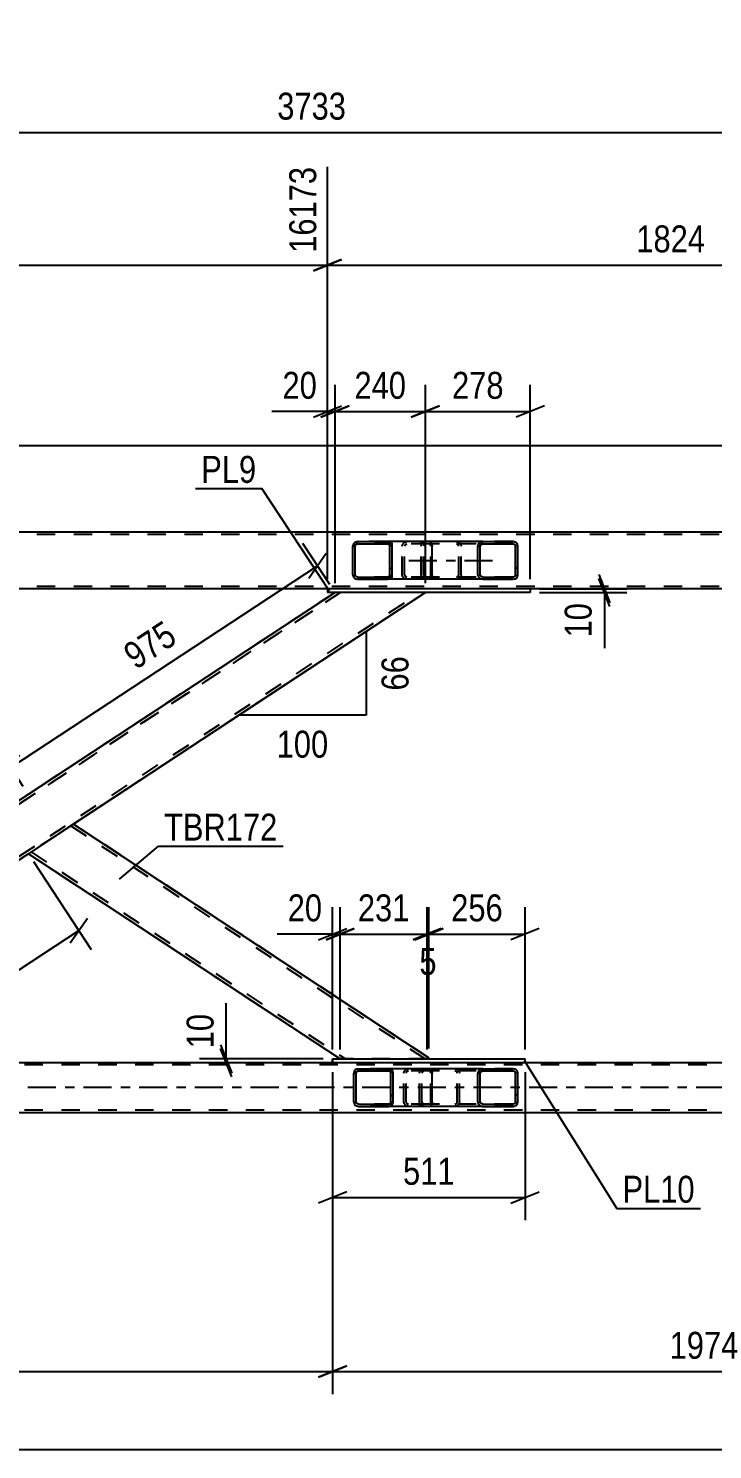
# Model space of a CAD drawing. Header units: millimetres. Extents: x -851 to 338, y -786 to 55.
# Drawn here: x -219.7 to -146.9, y -518.9 to -367.9 of the extents above; entities that cross this region are included whole.
import ezdxf

# ---------------------------------------------------------------- set-up
doc = ezdxf.new("R2010")
doc.units = ezdxf.units.MM
doc.linetypes.add('DXK_LINE_DOT2', pattern=[3.9198, 1.9599, -1.9599])
doc.linetypes.add('DXK_LINE_DOT3', pattern=[5.9187, 2.979, -0.9799, 0.9799, -0.9799])
doc.styles.add('Arial Narrow', font='ARIALN.TTF', dxfattribs={"height": 0.2})

# ---------------------------------------------------------------- blocks, each defined once
blk = doc.blocks.new('Part-232933133-2602 - 2503')
at = {"color": 7, "linetype": 'DXK_LINE_DOT2'}
for p, q in [((-114.88, -421.7), (-791.8, -421.7)), ((-114.88, -427.22), (-791.8, -427.22)), ((-166.31, -427.46), (-187.86, -427.46))]:
    blk.add_line(p, q, dxfattribs=at)
at = {"color": 2, "linetype": 'Continuous'}
for p, q in [((-118.88, -421.46), (-259, -421.46)), ((-187.86, -427.46), (-251.45, -427.46)), ((-118.88, -427.46), (-166.31, -427.46))]:
    blk.add_line(p, q, dxfattribs=at)
blk = doc.blocks.new('Part-232933133-2607 - 2503')
at = {"color": 7, "linetype": 'DXK_LINE_DOT2'}
for p, q in [((-108.35, -478.06), (-791.8, -478.06)), ((-108.35, -477.82), (-698.12, -477.82)), ((-166.86, -477.82), (-187.31, -477.82)), ((-108.35, -482.86), (-791.8, -482.86))]:
    blk.add_line(p, q, dxfattribs=at)
at = {"color": 2, "linetype": 'Continuous'}
for p, q in [((-187.31, -477.82), (-251.99, -477.82)), ((-108.35, -477.82), (-166.86, -477.82)), ((-791.8, -483.1), (-108.35, -483.1))]:
    blk.add_line(p, q, dxfattribs=at)
at = {"color": 7, "linetype": 'DXK_LINE_DOT3'}
blk.add_line((-98.35, -480.46), (-791.8, -480.46), dxfattribs=at)
blk = doc.blocks.new('Part-232933133-2724 - 2503')
at = {"color": 2, "linetype": 'Continuous'}
for p, q in [((-187.31, -477.82), (-187.31, -477.42)), ((-187.31, -477.42), (-187.31, -477.42)), ((-187.31, -477.42), (-187.31, -477.82)), ((-187.31, -477.42), (-187.31, -477.42)), ((-187.31, -477.42), (-166.86, -477.42)), ((-166.86, -477.82), (-187.31, -477.82)), ((-166.86, -477.82), (-166.86, -477.42))]:
    blk.add_line(p, q, dxfattribs=at)
at = {"color": 7, "linetype": 'DXK_LINE_DOT2'}
for p, q in [((-187.31, -477.82), (-187.31, -477.82)), ((-187.31, -477.82), (-187.31, -477.82)), ((-166.86, -477.82), (-166.86, -477.42))]:
    blk.add_line(p, q, dxfattribs=at)
blk = doc.blocks.new('Part-232933133-2789 - 2503')
at = {"color": 2, "linetype": 'Continuous'}
for p, q in [((-166.31, -427.46), (-187.86, -427.46)), ((-187.86, -427.46), (-187.86, -427.86)), ((-166.31, -427.86), (-187.86, -427.86)), ((-166.31, -427.46), (-166.31, -427.86))]:
    blk.add_line(p, q, dxfattribs=at)
blk = doc.blocks.new('Part-232933133-2906 - 2503')
at = {"linetype": 'Continuous'}
h = blk.add_hatch(dxfattribs=at)
h.set_pattern_fill('', scale=0.7, style=0, pattern_type=0)
h.set_pattern_definition([(45, (-185.0246, -482.1628), (-1.57154, 1.57154), [])])
h.paths.add_polyline_path([(-185.06, -481.98), (-185.02, -482.16), (-184.92, -482.32), (-184.75, -482.42), (-184.56, -482.46), (-181.38, -482.46), (-181.18, -482.42), (-181.02, -482.32), (-180.91, -482.16), (-180.87, -481.98), (-180.87, -478.94), (-180.91, -478.76), (-181.02, -478.6), (-181.18, -478.5), (-181.38, -478.46), (-184.56, -478.46), (-184.75, -478.5), (-184.92, -478.6), (-185.02, -478.76), (-185.06, -478.94)])
h.paths.add_polyline_path([(-184.79, -478.85), (-184.74, -478.77), (-184.66, -478.72), (-184.56, -478.7), (-181.38, -478.7), (-181.28, -478.72), (-181.2, -478.77), (-181.14, -478.85), (-181.12, -478.94), (-181.12, -481.98), (-181.14, -482.07), (-181.2, -482.15), (-181.28, -482.2), (-181.38, -482.22), (-184.56, -482.22), (-184.66, -482.2), (-184.74, -482.15), (-184.79, -482.07), (-184.81, -481.98), (-184.81, -478.94)])
at = {"color": 2, "linetype": 'Continuous'}
for p, q in [((-184.56, -478.46), (-184.75, -478.5)), ((-184.56, -478.46), (-181.38, -478.46)), ((-176.99, -478.46), (-181.38, -478.46)), ((-181.18, -478.5), (-181.38, -478.46)), ((-176.99, -478.46), (-176.89, -478.5)), ((-176.89, -478.5), (-176.8, -478.6)), ((-176.8, -478.6), (-176.74, -478.76)), ((-185.02, -478.76), (-185.06, -478.94)), ((-185.06, -481.98), (-185.06, -478.94)), ((-184.81, -478.94), (-184.79, -478.85)), ((-184.81, -481.98), (-184.81, -478.94)), ((-184.79, -478.85), (-184.74, -478.77)), ((-184.74, -478.77), (-184.66, -478.72)), ((-184.66, -478.72), (-184.56, -478.7)), ((-184.56, -478.7), (-181.38, -478.7)), ((-181.38, -478.7), (-181.28, -478.72)), ((-181.28, -478.72), (-181.2, -478.77)), ((-181.2, -478.77), (-181.14, -478.85)), ((-181.14, -478.85), (-181.12, -478.94)), ((-181.12, -481.98), (-181.12, -478.94)), ((-180.87, -478.94), (-180.91, -478.76)), ((-180.87, -481.98), (-180.87, -478.94)), ((-176.74, -478.76), (-176.72, -478.94)), ((-176.72, -481.98), (-176.72, -478.94)), ((-185.06, -481.98), (-185.02, -482.16)), ((-184.79, -482.07), (-184.81, -481.98)), ((-184.74, -482.15), (-184.79, -482.07)), ((-184.75, -482.42), (-184.56, -482.46)), ((-184.66, -482.2), (-184.74, -482.15)), ((-184.56, -482.22), (-184.66, -482.2)), ((-184.56, -482.22), (-181.38, -482.22)), ((-184.56, -482.46), (-181.38, -482.46)), ((-181.28, -482.2), (-181.38, -482.22)), ((-181.38, -482.46), (-181.18, -482.42)), ((-176.99, -482.46), (-181.38, -482.46)), ((-181.2, -482.15), (-181.28, -482.2)), ((-181.14, -482.07), (-181.2, -482.15)), ((-181.12, -481.98), (-181.14, -482.07)), ((-180.91, -482.16), (-180.87, -481.98)), ((-176.89, -482.42), (-176.99, -482.46)), ((-176.8, -482.32), (-176.89, -482.42)), ((-176.74, -482.16), (-176.8, -482.32)), ((-176.72, -481.98), (-176.74, -482.16))]:
    blk.add_line(p, q, dxfattribs=at)
at = {"color": 7, "linetype": 'DXK_LINE_DOT2'}
for p, q in [((-181.38, -478.46), (-184.56, -478.46)), ((-179.44, -478.5), (-179.25, -478.46)), ((-178.07, -478.7), (-178.07, -478.46)), ((-176.99, -478.7), (-184.56, -478.7)), ((-179.75, -478.94), (-179.71, -478.76)), ((-179.75, -481.98), (-179.75, -478.94)), ((-179.48, -478.85), (-179.5, -478.94)), ((-179.5, -481.98), (-179.5, -478.94)), ((-179.43, -478.77), (-179.48, -478.85)), ((-179.35, -478.72), (-179.43, -478.77)), ((-179.25, -478.7), (-179.35, -478.72)), ((-176.94, -478.72), (-176.99, -478.7)), ((-176.9, -478.77), (-176.94, -478.72)), ((-176.87, -478.85), (-176.9, -478.77)), ((-176.86, -478.94), (-176.87, -478.85)), ((-176.86, -481.98), (-176.86, -478.94)), ((-176.99, -482.22), (-184.56, -482.22)), ((-181.38, -482.46), (-184.56, -482.46)), ((-179.71, -482.16), (-179.75, -481.98)), ((-179.5, -481.98), (-179.48, -482.07)), ((-179.48, -482.07), (-179.43, -482.15)), ((-179.25, -482.46), (-179.44, -482.42)), ((-179.43, -482.15), (-179.35, -482.2)), ((-179.35, -482.2), (-179.25, -482.22)), ((-178.07, -482.46), (-178.07, -482.22)), ((-176.99, -482.22), (-176.94, -482.2)), ((-176.94, -482.2), (-176.9, -482.15)), ((-176.9, -482.15), (-176.87, -482.07)), ((-176.87, -482.07), (-176.86, -481.98))]:
    blk.add_line(p, q, dxfattribs=at)
at = {"color": 2, "linetype": 'Continuous'}
for centre, start, end in [((-184.57, -478.95), 111.1941, 156.1506), ((-181.36, -478.95), 23.8494, 68.8059), ((-184.57, -481.96), 203.8494, 248.8059), ((-181.36, -481.96), 291.1941, 336.1506)]:
    blk.add_arc(centre, 0.492, start, end, dxfattribs=at)
at = {"color": 7, "linetype": 'DXK_LINE_DOT2'}
for centre, start, end in [((-179.26, -478.95), 111.1927, 156.1491), ((-179.26, -481.96), 203.8509, 248.8073)]:
    blk.add_arc(centre, 0.492, start, end, dxfattribs=at)
blk = doc.blocks.new('Part-232933133-3037 - 2503')
at = {"color": 2, "linetype": 'Continuous'}
for p, q in [((-215.43, -452.84), (-219.65, -455.62)), ((-214.85, -452.46), (-215.43, -452.84)), ((-214.85, -452.46), (-177.08, -477.3)), ((-219.65, -455.62), (-186.51, -477.42)), ((-177.26, -477.42), (-177.08, -477.3))]:
    blk.add_line(p, q, dxfattribs=at)
at = {"color": 7, "linetype": 'DXK_LINE_DOT2'}
for p, q in [((-215.14, -452.65), (-177.48, -477.42)), ((-215.14, -452.65), (-177.48, -477.42)), ((-214.85, -452.46), (-177.08, -477.3)), ((-219.65, -455.62), (-186.51, -477.42)), ((-219.36, -455.43), (-219.34, -455.41)), ((-219.36, -455.43), (-185.93, -477.42)), ((-219.36, -455.43), (-185.93, -477.42)), ((-219.07, -455.24), (-219.07, -455.24)), ((-219.07, -455.24), (-219.07, -455.24)), ((-177.26, -477.42), (-186.51, -477.42)), ((-177.25, -477.41), (-177.26, -477.42))]:
    blk.add_line(p, q, dxfattribs=at)
blk = doc.blocks.new('Part-232933133-3042 - 2503')
at = {"color": 7, "linetype": 'DXK_LINE_DOT2'}
for p, q in [((-259.82, -476.1), (-186.47, -427.86)), ((-186.47, -427.86), (-259.82, -476.1)), ((-187.06, -427.86), (-259.82, -475.72)), ((-253.37, -477.42), (-178.03, -427.86)), ((-253.37, -477.42), (-178.03, -427.86)), ((-177.45, -427.86), (-252.79, -477.42)), ((-177.45, -427.86), (-187.06, -427.86)), ((-177.45, -427.86), (-177.45, -427.86)), ((-219.67, -449.32), (-224.43, -452.44)), ((-214.85, -452.46), (-219.65, -455.62)), ((-259.82, -475.72), (-259.82, -476.49)), ((-259.82, -475.72), (-259.82, -475.72)), ((-259.82, -476.1), (-259.82, -476.1)), ((-259.82, -476.49), (-259.82, -476.49)), ((-252.79, -477.42), (-259.82, -477.42)), ((-252.79, -477.42), (-252.79, -477.42))]:
    blk.add_line(p, q, dxfattribs=at)
at = {"color": 2, "linetype": 'Continuous'}
for p, q in [((-187.06, -427.86), (-219.67, -449.32)), ((-177.45, -427.86), (-214.85, -452.46)), ((-224.43, -452.44), (-259.82, -475.72)), ((-219.65, -455.62), (-252.79, -477.42)), ((-259.82, -477.42), (-259.82, -476.34))]:
    blk.add_line(p, q, dxfattribs=at)
blk = doc.blocks.new('Part-232933133-3056 - 2503')
at = {"linetype": 'Continuous'}
h = blk.add_hatch(dxfattribs=at)
h.set_pattern_fill('', scale=0.7, style=0, pattern_type=0)
h.set_pattern_definition([(45, (-171.835, -426.1638), (-1.57154, 1.57154), [])])
h.paths.add_polyline_path([(-171.87, -425.98), (-171.83, -426.16), (-171.72, -426.32), (-171.56, -426.42), (-171.36, -426.46), (-168.13, -426.46), (-167.93, -426.42), (-167.77, -426.32), (-167.66, -426.16), (-167.62, -425.98), (-167.62, -422.94), (-167.66, -422.76), (-167.77, -422.6), (-167.93, -422.5), (-168.13, -422.46), (-171.36, -422.46), (-171.56, -422.5), (-171.72, -422.6), (-171.83, -422.76), (-171.87, -422.94)])
h.paths.add_polyline_path([(-171.6, -422.85), (-171.54, -422.77), (-171.46, -422.72), (-171.36, -422.7), (-168.13, -422.7), (-168.03, -422.72), (-167.95, -422.77), (-167.89, -422.85), (-167.87, -422.94), (-167.87, -425.98), (-167.89, -426.07), (-167.95, -426.15), (-168.03, -426.2), (-168.13, -426.22), (-171.36, -426.22), (-171.46, -426.2), (-171.54, -426.15), (-171.6, -426.07), (-171.62, -425.98), (-171.62, -422.94)])
at = {"color": 7, "linetype": 'DXK_LINE_DOT2'}
for p, q in [((-177.91, -422.94), (-177.87, -422.76)), ((-177.58, -422.77), (-177.63, -422.85)), ((-177.59, -422.5), (-177.39, -422.46)), ((-177.49, -422.72), (-177.58, -422.77)), ((-177.39, -422.7), (-177.49, -422.72)), ((-177.01, -422.46), (-177.39, -422.46)), ((-168.13, -422.7), (-177.39, -422.7)), ((-174.16, -422.46), (-173.96, -422.5)), ((-174.06, -422.72), (-174.16, -422.7)), ((-173.98, -422.77), (-174.06, -422.72)), ((-173.92, -422.85), (-173.98, -422.77)), ((-173.69, -422.76), (-173.65, -422.94)), ((-168.13, -422.46), (-171.36, -422.46)), ((-177.91, -425.98), (-177.91, -422.94)), ((-177.63, -422.85), (-177.65, -422.94)), ((-177.65, -425.98), (-177.65, -422.94)), ((-173.9, -422.94), (-173.92, -422.85)), ((-173.9, -425.98), (-173.9, -422.94)), ((-173.65, -425.98), (-173.65, -422.94)), ((-177.87, -426.16), (-177.91, -425.98)), ((-177.65, -425.98), (-177.63, -426.07)), ((-177.63, -426.07), (-177.58, -426.15)), ((-177.39, -426.46), (-177.59, -426.42)), ((-177.58, -426.15), (-177.49, -426.2)), ((-177.49, -426.2), (-177.39, -426.22)), ((-168.13, -426.22), (-177.39, -426.22)), ((-177.01, -426.46), (-177.39, -426.46)), ((-174.16, -426.22), (-174.06, -426.2)), ((-173.96, -426.42), (-174.16, -426.46)), ((-174.06, -426.2), (-173.98, -426.15)), ((-173.98, -426.15), (-173.92, -426.07)), ((-173.92, -426.07), (-173.9, -425.98)), ((-173.65, -425.98), (-173.69, -426.16)), ((-168.13, -426.46), (-171.36, -426.46))]:
    blk.add_line(p, q, dxfattribs=at)
at = {"color": 2, "linetype": 'Continuous'}
for p, q in [((-171.36, -422.46), (-177.01, -422.46)), ((-171.83, -422.76), (-171.87, -422.94)), ((-171.6, -422.85), (-171.54, -422.77)), ((-171.36, -422.46), (-171.56, -422.5)), ((-171.54, -422.77), (-171.46, -422.72)), ((-171.46, -422.72), (-171.36, -422.7)), ((-171.36, -422.46), (-168.13, -422.46)), ((-171.36, -422.7), (-168.13, -422.7)), ((-167.93, -422.5), (-168.13, -422.46)), ((-168.13, -422.7), (-168.03, -422.72)), ((-168.03, -422.72), (-167.95, -422.77)), ((-167.95, -422.77), (-167.89, -422.85)), ((-167.62, -422.94), (-167.66, -422.76)), ((-171.87, -425.98), (-171.87, -422.94)), ((-171.62, -422.94), (-171.6, -422.85)), ((-171.62, -425.98), (-171.62, -422.94)), ((-167.89, -422.85), (-167.87, -422.94)), ((-167.87, -425.98), (-167.87, -422.94)), ((-167.62, -425.98), (-167.62, -422.94)), ((-171.36, -426.46), (-177.01, -426.46)), ((-171.87, -425.98), (-171.83, -426.16)), ((-171.6, -426.07), (-171.62, -425.98)), ((-171.54, -426.15), (-171.6, -426.07)), ((-171.56, -426.42), (-171.36, -426.46)), ((-171.46, -426.2), (-171.54, -426.15)), ((-171.36, -426.22), (-171.46, -426.2)), ((-171.36, -426.22), (-168.13, -426.22)), ((-171.36, -426.46), (-168.13, -426.46)), ((-168.03, -426.2), (-168.13, -426.22)), ((-168.13, -426.46), (-167.93, -426.42)), ((-167.95, -426.15), (-168.03, -426.2)), ((-167.89, -426.07), (-167.95, -426.15)), ((-167.87, -425.98), (-167.89, -426.07)), ((-167.66, -426.16), (-167.62, -425.98))]:
    blk.add_line(p, q, dxfattribs=at)
at = {"color": 7, "linetype": 'DXK_LINE_DOT3'}
blk.add_line((-179.2, -424.46), (-169.75, -424.46), dxfattribs=at)
at = {"color": 7, "linetype": 'DXK_LINE_DOT2'}
for centre, start, end in [((-177.41, -422.96), 110.7583, 155.68), ((-174.14, -422.96), 24.32, 69.2417), ((-177.41, -425.96), 204.32, 249.2417), ((-174.14, -425.96), 290.7583, 335.68)]:
    blk.add_arc(centre, 0.496, start, end, dxfattribs=at)
at = {"color": 2, "linetype": 'Continuous'}
for centre, start, end in [((-171.38, -422.96), 110.7583, 155.68), ((-168.11, -422.96), 24.32, 69.2417), ((-171.38, -425.96), 204.32, 249.2417), ((-168.11, -425.96), 290.7583, 335.68)]:
    blk.add_arc(centre, 0.496, start, end, dxfattribs=at)
blk = doc.blocks.new('Part-232933133-3058 - 2503')
at = {"linetype": 'Continuous'}
h = blk.add_hatch(dxfattribs=at)
h.set_pattern_fill('', scale=0.7, style=0, pattern_type=0)
h.set_pattern_definition([(45, (-185.1346, -426.1638), (-1.57154, 1.57154), [])])
h.paths.add_polyline_path([(-185.17, -425.98), (-185.13, -426.16), (-185.03, -426.32), (-184.86, -426.42), (-184.67, -426.46), (-181.48, -426.46), (-181.29, -426.42), (-181.12, -426.32), (-181.01, -426.16), (-180.98, -425.98), (-180.98, -422.94), (-181.01, -422.76), (-181.12, -422.6), (-181.29, -422.5), (-181.48, -422.46), (-184.67, -422.46), (-184.86, -422.5), (-185.03, -422.6), (-185.13, -422.76), (-185.17, -422.94)])
h.paths.add_polyline_path([(-184.9, -422.85), (-184.85, -422.77), (-184.77, -422.72), (-184.67, -422.7), (-181.48, -422.7), (-181.38, -422.72), (-181.3, -422.77), (-181.25, -422.85), (-181.23, -422.94), (-181.23, -425.98), (-181.25, -426.07), (-181.3, -426.15), (-181.38, -426.2), (-181.48, -426.22), (-184.67, -426.22), (-184.77, -426.2), (-184.85, -426.15), (-184.9, -426.07), (-184.92, -425.98), (-184.92, -422.94)])
at = {"color": 2, "linetype": 'Continuous'}
for p, q in [((-185.13, -422.76), (-185.17, -422.94)), ((-184.9, -422.85), (-184.85, -422.77)), ((-184.67, -422.46), (-184.86, -422.5)), ((-184.85, -422.77), (-184.77, -422.72)), ((-184.77, -422.72), (-184.67, -422.7)), ((-184.67, -422.46), (-181.48, -422.46)), ((-184.67, -422.7), (-181.48, -422.7)), ((-177.01, -422.46), (-181.48, -422.46)), ((-181.29, -422.5), (-181.48, -422.46)), ((-181.48, -422.7), (-181.38, -422.72)), ((-181.38, -422.72), (-181.3, -422.77)), ((-181.3, -422.77), (-181.25, -422.85)), ((-180.98, -422.94), (-181.01, -422.76)), ((-177.01, -422.46), (-176.9, -422.5)), ((-176.9, -422.5), (-176.82, -422.6)), ((-176.82, -422.6), (-176.76, -422.76)), ((-176.76, -422.76), (-176.74, -422.94)), ((-185.17, -425.98), (-185.17, -422.94)), ((-184.92, -422.94), (-184.9, -422.85)), ((-184.92, -425.98), (-184.92, -422.94)), ((-181.25, -422.85), (-181.23, -422.94)), ((-181.23, -425.98), (-181.23, -422.94)), ((-180.98, -425.98), (-180.98, -422.94)), ((-176.74, -425.98), (-176.74, -422.94)), ((-185.17, -425.98), (-185.13, -426.16)), ((-184.9, -426.07), (-184.92, -425.98)), ((-184.85, -426.15), (-184.9, -426.07)), ((-184.86, -426.42), (-184.67, -426.46)), ((-184.77, -426.2), (-184.85, -426.15)), ((-184.67, -426.22), (-184.77, -426.2)), ((-184.67, -426.22), (-181.48, -426.22)), ((-184.67, -426.46), (-181.48, -426.46)), ((-181.38, -426.2), (-181.48, -426.22)), ((-181.48, -426.46), (-181.29, -426.42)), ((-177.01, -426.46), (-181.48, -426.46)), ((-181.3, -426.15), (-181.38, -426.2)), ((-181.25, -426.07), (-181.3, -426.15)), ((-181.23, -425.98), (-181.25, -426.07)), ((-181.01, -426.16), (-180.98, -425.98)), ((-176.9, -426.42), (-177.01, -426.46)), ((-176.82, -426.32), (-176.9, -426.42)), ((-176.76, -426.16), (-176.82, -426.32)), ((-176.74, -425.98), (-176.76, -426.16))]:
    blk.add_line(p, q, dxfattribs=at)
at = {"color": 7, "linetype": 'DXK_LINE_DOT2'}
for p, q in [((-181.48, -422.46), (-184.67, -422.46)), ((-177.01, -422.7), (-184.67, -422.7)), ((-179.92, -422.94), (-179.88, -422.76)), ((-179.59, -422.77), (-179.65, -422.85)), ((-179.61, -422.5), (-179.41, -422.46)), ((-179.59, -422.77), (-179.57, -422.76)), ((-179.57, -422.76), (-179.51, -422.72)), ((-179.51, -422.72), (-179.41, -422.7)), ((-177.91, -422.7), (-177.91, -422.46)), ((-176.96, -422.72), (-177.01, -422.7)), ((-176.91, -422.77), (-176.96, -422.72)), ((-176.88, -422.85), (-176.91, -422.77)), ((-179.92, -425.98), (-179.92, -422.94)), ((-179.65, -422.85), (-179.67, -422.94)), ((-179.67, -425.98), (-179.67, -422.94)), ((-176.87, -422.94), (-176.88, -422.85)), ((-176.87, -425.98), (-176.87, -422.94)), ((-177.01, -426.22), (-184.67, -426.22)), ((-181.48, -426.46), (-184.67, -426.46)), ((-179.88, -426.16), (-179.92, -425.98)), ((-179.67, -425.98), (-179.65, -426.07)), ((-179.65, -426.07), (-179.59, -426.15)), ((-179.41, -426.46), (-179.61, -426.42)), ((-179.59, -426.15), (-179.51, -426.2)), ((-179.51, -426.2), (-179.41, -426.22)), ((-177.91, -426.46), (-177.91, -426.22)), ((-177.01, -426.22), (-176.96, -426.2)), ((-176.96, -426.2), (-176.91, -426.15)), ((-176.91, -426.15), (-176.88, -426.07)), ((-176.88, -426.07), (-176.87, -425.98))]:
    blk.add_line(p, q, dxfattribs=at)
at = {"color": 2, "linetype": 'Continuous'}
for centre, start, end in [((-184.68, -422.96), 111.1513, 156.1049), ((-181.47, -422.96), 23.8951, 68.8487), ((-184.68, -425.96), 203.8951, 248.8487), ((-181.47, -425.96), 291.1513, 336.1049)]:
    blk.add_arc(centre, 0.492, start, end, dxfattribs=at)
at = {"color": 7, "linetype": 'DXK_LINE_DOT2'}
for centre, start, end in [((-179.43, -422.96), 111.1513, 156.1049), ((-179.43, -425.96), 203.8951, 248.8487)]:
    blk.add_arc(centre, 0.492, start, end, dxfattribs=at)
blk = doc.blocks.new('Part-232933133-3060 - 2503')
at = {"linetype": 'Continuous'}
h = blk.add_hatch(dxfattribs=at)
h.set_pattern_fill('', scale=0.7, style=0, pattern_type=0)
h.set_pattern_definition([(45, (-171.835, -482.1628), (-1.57154, 1.57154), [])])
h.paths.add_polyline_path([(-171.87, -481.98), (-171.83, -482.16), (-171.72, -482.32), (-171.56, -482.42), (-171.36, -482.46), (-168.13, -482.46), (-167.93, -482.42), (-167.77, -482.32), (-167.66, -482.16), (-167.62, -481.98), (-167.62, -478.94), (-167.66, -478.76), (-167.77, -478.6), (-167.93, -478.5), (-168.13, -478.46), (-171.36, -478.46), (-171.56, -478.5), (-171.72, -478.6), (-171.83, -478.76), (-171.87, -478.94)])
h.paths.add_polyline_path([(-171.6, -478.85), (-171.54, -478.77), (-171.46, -478.72), (-171.36, -478.7), (-168.13, -478.7), (-168.03, -478.72), (-167.95, -478.77), (-167.89, -478.85), (-167.87, -478.94), (-167.87, -481.98), (-167.89, -482.07), (-167.95, -482.15), (-168.03, -482.2), (-168.13, -482.22), (-171.36, -482.22), (-171.46, -482.2), (-171.54, -482.15), (-171.6, -482.07), (-171.62, -481.98), (-171.62, -478.94)])
at = {"color": 7, "linetype": 'DXK_LINE_DOT2'}
for p, q in [((-177.76, -478.5), (-177.56, -478.46)), ((-176.99, -478.46), (-177.56, -478.46)), ((-174.33, -478.46), (-174.13, -478.5)), ((-168.13, -478.46), (-171.36, -478.46)), ((-178.07, -478.94), (-178.04, -478.76)), ((-178.07, -481.98), (-178.07, -478.94)), ((-177.8, -478.85), (-177.82, -478.94)), ((-177.82, -481.98), (-177.82, -478.94)), ((-177.74, -478.77), (-177.8, -478.85)), ((-177.66, -478.72), (-177.74, -478.77)), ((-177.56, -478.7), (-177.66, -478.72)), ((-168.13, -478.7), (-177.56, -478.7)), ((-174.23, -478.72), (-174.33, -478.7)), ((-174.15, -478.77), (-174.23, -478.72)), ((-174.09, -478.85), (-174.15, -478.77)), ((-174.07, -478.94), (-174.09, -478.85)), ((-174.07, -481.98), (-174.07, -478.94)), ((-173.86, -478.76), (-173.82, -478.94)), ((-173.82, -481.98), (-173.82, -478.94)), ((-178.04, -482.16), (-178.07, -481.98)), ((-177.82, -481.98), (-177.8, -482.07)), ((-177.8, -482.07), (-177.74, -482.15)), ((-177.56, -482.46), (-177.76, -482.42)), ((-177.74, -482.15), (-177.66, -482.2)), ((-177.66, -482.2), (-177.56, -482.22)), ((-168.13, -482.22), (-177.56, -482.22)), ((-176.99, -482.46), (-177.56, -482.46)), ((-174.33, -482.22), (-174.23, -482.2)), ((-174.13, -482.42), (-174.33, -482.46)), ((-174.23, -482.2), (-174.15, -482.15)), ((-174.15, -482.15), (-174.09, -482.07)), ((-174.09, -482.07), (-174.07, -481.98)), ((-173.82, -481.98), (-173.86, -482.16)), ((-168.13, -482.46), (-171.36, -482.46))]:
    blk.add_line(p, q, dxfattribs=at)
at = {"color": 2, "linetype": 'Continuous'}
for p, q in [((-171.36, -478.46), (-176.99, -478.46)), ((-171.36, -478.46), (-171.56, -478.5)), ((-171.36, -478.46), (-168.13, -478.46)), ((-167.93, -478.5), (-168.13, -478.46)), ((-171.83, -478.76), (-171.87, -478.94)), ((-171.87, -481.98), (-171.87, -478.94)), ((-171.62, -478.94), (-171.6, -478.85)), ((-171.62, -481.98), (-171.62, -478.94)), ((-171.6, -478.85), (-171.54, -478.77)), ((-171.54, -478.77), (-171.46, -478.72)), ((-171.46, -478.72), (-171.36, -478.7)), ((-171.36, -478.7), (-168.13, -478.7)), ((-168.13, -478.7), (-168.03, -478.72)), ((-168.03, -478.72), (-167.95, -478.77)), ((-167.95, -478.77), (-167.89, -478.85)), ((-167.89, -478.85), (-167.87, -478.94)), ((-167.87, -481.98), (-167.87, -478.94)), ((-167.62, -478.94), (-167.66, -478.76)), ((-167.62, -481.98), (-167.62, -478.94)), ((-171.36, -482.46), (-176.99, -482.46)), ((-171.87, -481.98), (-171.83, -482.16)), ((-171.6, -482.07), (-171.62, -481.98)), ((-171.54, -482.15), (-171.6, -482.07)), ((-171.56, -482.42), (-171.36, -482.46)), ((-171.46, -482.2), (-171.54, -482.15)), ((-171.36, -482.22), (-171.46, -482.2)), ((-171.36, -482.22), (-168.13, -482.22)), ((-171.36, -482.46), (-168.13, -482.46)), ((-168.03, -482.2), (-168.13, -482.22)), ((-168.13, -482.46), (-167.93, -482.42)), ((-167.95, -482.15), (-168.03, -482.2)), ((-167.89, -482.07), (-167.95, -482.15)), ((-167.87, -481.98), (-167.89, -482.07)), ((-167.66, -482.16), (-167.62, -481.98))]:
    blk.add_line(p, q, dxfattribs=at)
at = {"color": 7, "linetype": 'DXK_LINE_DOT2'}
for centre, start, end in [((-177.58, -478.96), 110.7598, 155.6817), ((-174.31, -478.96), 24.3183, 69.2402), ((-177.58, -481.96), 204.3183, 249.2402), ((-174.31, -481.96), 290.7598, 335.6817)]:
    blk.add_arc(centre, 0.496, start, end, dxfattribs=at)
at = {"color": 2, "linetype": 'Continuous'}
for centre, start, end in [((-171.38, -478.96), 110.7583, 155.68), ((-168.11, -478.96), 24.32, 69.2417), ((-171.38, -481.96), 204.32, 249.2417), ((-168.11, -481.96), 290.7583, 335.68)]:
    blk.add_arc(centre, 0.496, start, end, dxfattribs=at)
blk = doc.blocks.new('StraightDimension-232933133-3373 - 2503')
at = {"color": 7, "linetype": 'Continuous'}
for p, q in [((-199.22, -475.92), (-198.02, -478.92)), ((-198.02, -479.32), (-199.22, -476.32)), ((-188.31, -477.42), (-201.47, -477.42)), ((-188.31, -477.82), (-201.47, -477.82)), ((-198.62, -477.82), (-198.62, -477.42))]:
    blk.add_line(p, q, dxfattribs=at)
at = {"color": 0}
blk.add_wipeout([(-199.37, -472.04), (-203.57, -472.04), (-203.57, -476.89), (-199.37, -476.89)], dxfattribs=at)
at = {"color": 7, "linetype": 'Continuous'}
blk.add_line((-198.62, -477.42), (-198.62, -471.51), dxfattribs=at)
blk.add_line((-198.62, -477.42), (-198.62, -471.51), dxfattribs=at)
at = {"color": 3, "style": 'Arial Narrow'}
blk.add_text('10', height=2.863, rotation=90.0002, dxfattribs=at).set_placement((-199.97, -476.29))
blk = doc.blocks.new('StraightDimension-232933133-38836 - 2503')
at = {"color": 7, "linetype": 'Continuous'}
for p, q in [((-187.31, -476.42), (-187.31, -461.3)), ((-186.51, -476.42), (-186.51, -461.3)), ((-188.81, -464.75), (-185.81, -463.55)), ((-185.01, -463.55), (-188.01, -464.75)), ((-187.31, -464.15), (-186.51, -464.15))]:
    blk.add_line(p, q, dxfattribs=at)
at = {"color": 0}
blk.add_wipeout([(-187.83, -463.4), (-187.83, -459.2), (-192.69, -459.2), (-192.69, -463.4)], dxfattribs=at)
at = {"color": 7, "linetype": 'Continuous'}
blk.add_line((-187.31, -464.15), (-193.22, -464.15), dxfattribs=at)
blk.add_line((-187.31, -464.15), (-193.22, -464.15), dxfattribs=at)
at = {"color": 3, "style": 'Arial Narrow'}
blk.add_text('20', height=2.863, dxfattribs=at).set_placement((-192.09, -462.8))
blk = doc.blocks.new('StraightDimension-232933133-3825 - 2503')
at = {"color": 7, "linetype": 'Continuous'}
blk.add_line((-811.11, -518.93), (-107.71, -518.93), dxfattribs=at)
blk = doc.blocks.new('StraightDimension-232933133-34374 - 2503')
at = {"color": 7, "linetype": 'Continuous'}
for p, q in [((-187.86, -426.46), (-187.86, -382.63)), ((-114.88, -420.46), (-114.88, -382.63)), ((-186.36, -392.47), (-189.36, -393.67)), ((-116.38, -393.67), (-113.38, -392.47)), ((-187.86, -393.07), (-114.88, -393.07))]:
    blk.add_line(p, q, dxfattribs=at)
at = {"color": 0, "linetype": 'Continuous'}
blk.add_wipeout([(-115.48, -382.03), (-119.68, -382.03), (-119.68, -392.37), (-115.48, -392.37)], dxfattribs=at)
at = {"color": 0}
blk.add_wipeout([(-147.11, -392.32), (-147.11, -388.12), (-155.63, -388.12), (-155.63, -392.32)], dxfattribs=at)
at = {"color": 3, "linetype": 'Continuous', "style": 'Arial Narrow'}
blk.add_text('17998', height=2.863, rotation=90.0002, dxfattribs=at).set_placement((-116.08, -391.77))
at = {"color": 3, "style": 'Arial Narrow'}
blk.add_text('1824', height=2.863, dxfattribs=at).set_placement((-155.03, -391.72))
blk = doc.blocks.new('StraightDimension-232933133-34466 - 2503')
at = {"color": 7, "linetype": 'Continuous'}
for p, q in [((-177.45, -426.86), (-177.45, -405.78)), ((-166.31, -426.46), (-166.31, -405.78)), ((-178.95, -409.23), (-175.95, -408.03)), ((-177.45, -408.63), (-166.31, -408.63)), ((-164.81, -408.03), (-167.81, -409.23))]:
    blk.add_line(p, q, dxfattribs=at)
at = {"color": 0}
blk.add_wipeout([(-168.54, -407.88), (-168.54, -403.68), (-175.22, -403.68), (-175.22, -407.88)], dxfattribs=at)
at = {"color": 3, "style": 'Arial Narrow'}
blk.add_text('278', height=2.863, dxfattribs=at).set_placement((-174.62, -407.28))
blk = doc.blocks.new('StraightDimension-232933133-34467 - 2503')
at = {"color": 7, "linetype": 'Continuous'}
for p, q in [((-187.06, -426.86), (-187.06, -405.78)), ((-177.45, -426.86), (-177.45, -405.78)), ((-188.56, -409.23), (-185.56, -408.03)), ((-187.06, -408.63), (-177.45, -408.63)), ((-175.95, -408.03), (-178.95, -409.23))]:
    blk.add_line(p, q, dxfattribs=at)
at = {"color": 0}
blk.add_wipeout([(-178.91, -407.88), (-178.91, -403.68), (-185.59, -403.68), (-185.59, -407.88)], dxfattribs=at)
at = {"color": 3, "style": 'Arial Narrow'}
blk.add_text('240', height=2.863, dxfattribs=at).set_placement((-184.99, -407.28))
blk = doc.blocks.new('StraightDimension-232933133-34572 - 2503')
at = {"color": 7, "linetype": 'Continuous'}
for p, q in [((-272.44, -478.82), (-272.44, -513.03)), ((-187.31, -478.82), (-187.31, -513.03)), ((-270.94, -510.03), (-273.94, -511.23)), ((-188.81, -511.23), (-185.81, -510.03)), ((-272.44, -510.63), (-187.31, -510.63))]:
    blk.add_line(p, q, dxfattribs=at)
at = {"color": 0}
blk.add_wipeout([(-225.62, -509.88), (-225.62, -505.68), (-234.13, -505.68), (-234.13, -509.88)], dxfattribs=at)
at = {"color": 3, "style": 'Arial Narrow'}
blk.add_text('2128', height=2.863, dxfattribs=at).set_placement((-233.53, -509.28))
blk = doc.blocks.new('StraightDimension-232933133-38834 - 2503')
at = {"color": 7, "linetype": 'Continuous'}
for p, q in [((-177.26, -476.42), (-177.26, -461.75)), ((-177.08, -476.3), (-177.08, -461.75)), ((-178.76, -464.75), (-175.76, -463.55)), ((-175.58, -463.55), (-178.58, -464.75)), ((-177.26, -464.15), (-177.08, -464.15))]:
    blk.add_line(p, q, dxfattribs=at)
at = {"color": 0}
blk.add_wipeout([(-175.66, -469.1), (-175.66, -464.9), (-178.69, -464.9), (-178.69, -469.1)], dxfattribs=at)
at = {"color": 3, "style": 'Arial Narrow'}
blk.add_text('5', height=2.86, dxfattribs=at).set_placement((-178.09, -468.5))
blk = doc.blocks.new('StraightDimension-232933133-3086 - 2503')
at = {"color": 7, "linetype": 'Continuous'}
for p, q in [((-159.03, -425.96), (-157.83, -428.96)), ((-157.83, -429.36), (-159.03, -426.36)), ((-165.31, -427.46), (-156.03, -427.46)), ((-165.31, -427.86), (-156.03, -427.86)), ((-158.43, -427.86), (-158.43, -427.46))]:
    blk.add_line(p, q, dxfattribs=at)
at = {"color": 0}
blk.add_wipeout([(-159.18, -428.39), (-163.38, -428.39), (-163.38, -433.24), (-159.18, -433.24)], dxfattribs=at)
at = {"color": 7, "linetype": 'Continuous'}
blk.add_line((-158.43, -427.86), (-158.43, -433.77), dxfattribs=at)
blk.add_line((-158.43, -427.86), (-158.43, -433.77), dxfattribs=at)
at = {"color": 3, "style": 'Arial Narrow'}
blk.add_text('10', height=2.863, rotation=90.0002, dxfattribs=at).set_placement((-159.78, -432.64))
blk = doc.blocks.new('StraightDimension-232933133-38833 - 2503')
at = {"color": 7, "linetype": 'Continuous'}
for p, q in [((-177.08, -476.3), (-177.08, -461.3)), ((-166.86, -476.42), (-166.86, -461.3)), ((-178.58, -464.75), (-175.58, -463.55)), ((-165.36, -463.55), (-168.36, -464.75)), ((-177.08, -464.15), (-166.86, -464.15))]:
    blk.add_line(p, q, dxfattribs=at)
at = {"color": 0}
blk.add_wipeout([(-168.63, -463.4), (-168.63, -459.2), (-175.31, -459.2), (-175.31, -463.4)], dxfattribs=at)
at = {"color": 3, "style": 'Arial Narrow'}
blk.add_text('256', height=2.863, dxfattribs=at).set_placement((-174.71, -462.8))
blk = doc.blocks.new('StraightDimension-232933133-3407 - 2503')
at = {"color": 7, "linetype": 'Continuous'}
for p, q in [((-219.1, -456.46), (-212.97, -465.78)), ((-215.21, -465.1), (-213.36, -462.45)), ((-247.43, -485.57), (-214.29, -463.77)), ((-252.24, -478.25), (-246.11, -487.58)), ((-246.5, -484.25), (-248.35, -486.9))]:
    blk.add_line(p, q, dxfattribs=at)
at = {"color": 0}
blk.add_wipeout([(-228.48, -472.21), (-230.78, -468.7), (-236.37, -472.38), (-234.06, -475.88)], dxfattribs=at)
at = {"color": 3, "style": 'Arial Narrow'}
blk.add_text('992', height=2.863, rotation=33.3347, dxfattribs=at).set_placement((-233.89, -475.05))
blk = doc.blocks.new('AngleDimension-232933133-3797 - 2503')
at = {"color": 7, "linetype": 'Continuous'}
for p, q in [((-183.75, -432), (-197.28, -440.91)), ((-183.75, -432), (-183.75, -440.91)), ((-214.47, -452.21), (-197.28, -440.91)), ((-183.75, -440.91), (-197.28, -440.91))]:
    blk.add_line(p, q, dxfattribs=at)
at = {"color": 0}
for points in [[(-178.65, -434.03), (-182.85, -434.03), (-182.85, -438.88), (-178.65, -438.88)], [(-187.17, -446.01), (-187.17, -441.81), (-193.86, -441.81), (-193.86, -446.01)]]:
    blk.add_wipeout(points, dxfattribs=at)
at = {"color": 3, "style": 'Arial Narrow'}
blk.add_text('66', height=2.863, rotation=90.0002, dxfattribs=at).set_placement((-179.25, -438.28))
blk.add_text('100', height=2.863, dxfattribs=at).set_placement((-193.26, -445.41))
blk = doc.blocks.new('StraightDimension-232933133-4634 - 2503')
at = {"color": 7, "linetype": 'Continuous'}
for p, q in [((-187.31, -478.82), (-187.31, -494.54)), ((-166.86, -478.82), (-166.86, -494.54)), ((-185.81, -491.54), (-188.81, -492.74)), ((-187.31, -492.14), (-166.86, -492.14)), ((-168.36, -492.74), (-165.36, -491.54))]:
    blk.add_line(p, q, dxfattribs=at)
at = {"color": 0}
blk.add_wipeout([(-173.74, -491.39), (-173.74, -487.19), (-180.43, -487.19), (-180.43, -491.39)], dxfattribs=at)
at = {"color": 3, "style": 'Arial Narrow'}
blk.add_text('511', height=2.863, dxfattribs=at).set_placement((-179.83, -490.79))
blk = doc.blocks.new('StraightDimension-232933133-38887 - 2503')
at = {"color": 7, "linetype": 'Continuous'}
for p, q in [((-187.61, -427.02), (-190.49, -422.64)), ((-189.85, -426.35), (-188, -423.69)), ((-221.52, -446.46), (-188.92, -425.02)), ((-220.2, -448.46), (-223.08, -444.08)), ((-220.6, -445.13), (-222.44, -447.79))]:
    blk.add_line(p, q, dxfattribs=at)
at = {"color": 0}
blk.add_wipeout([(-202.84, -433.28), (-205.15, -429.77), (-210.73, -433.44), (-208.43, -436.95)], dxfattribs=at)
at = {"color": 3, "style": 'Arial Narrow'}
blk.add_text('975', height=2.863, rotation=33.3347, dxfattribs=at).set_placement((-208.25, -436.12))
blk = doc.blocks.new('StraightDimension-232933133-13949 - 2503')
at = {"color": 7, "linetype": 'Continuous'}
for p, q in [((-264.2, -417.57), (-264.2, -368.53)), ((-114.88, -420.46), (-114.88, -368.53)), ((-262.7, -378.37), (-265.7, -379.57)), ((-264.2, -378.97), (-114.88, -378.97)), ((-116.38, -379.57), (-113.38, -378.37))]:
    blk.add_line(p, q, dxfattribs=at)
at = {"color": 0, "linetype": 'Continuous'}
blk.add_wipeout([(-115.48, -367.93), (-119.68, -367.93), (-119.68, -378.27), (-115.48, -378.27)], dxfattribs=at)
at = {"color": 0}
blk.add_wipeout([(-185.29, -378.22), (-185.29, -374.02), (-193.8, -374.02), (-193.8, -378.22)], dxfattribs=at)
at = {"color": 3, "linetype": 'Continuous', "style": 'Arial Narrow'}
blk.add_text('17998', height=2.863, rotation=90.0002, dxfattribs=at).set_placement((-116.08, -377.67))
at = {"color": 3, "style": 'Arial Narrow'}
blk.add_text('3733', height=2.863, dxfattribs=at).set_placement((-193.2, -377.62))
blk = doc.blocks.new('StraightDimension-232933133-34571 - 2503')
at = {"color": 7, "linetype": 'Continuous'}
for p, q in [((-187.31, -478.82), (-187.31, -513.03)), ((-108.35, -484.1), (-108.35, -513.03)), ((-185.81, -510.03), (-188.81, -511.23)), ((-109.85, -511.23), (-106.85, -510.03)), ((-187.31, -510.63), (-108.35, -510.63))]:
    blk.add_line(p, q, dxfattribs=at)
at = {"color": 0}
blk.add_wipeout([(-143.57, -509.88), (-143.57, -505.68), (-152.09, -505.68), (-152.09, -509.88)], dxfattribs=at)
at = {"color": 3, "style": 'Arial Narrow'}
blk.add_text('1974', height=2.863, dxfattribs=at).set_placement((-151.49, -509.28))
blk = doc.blocks.new('StraightDimension-232933133-34375 - 2503')
at = {"color": 7, "linetype": 'Continuous'}
for p, q in [((-272.99, -426.46), (-272.99, -382.63)), ((-187.86, -426.46), (-187.86, -382.63)), ((-271.49, -392.47), (-274.49, -393.67)), ((-189.36, -393.67), (-186.36, -392.47)), ((-272.99, -393.07), (-187.86, -393.07))]:
    blk.add_line(p, q, dxfattribs=at)
at = {"color": 0, "linetype": 'Continuous'}
blk.add_wipeout([(-188.46, -382.03), (-192.66, -382.03), (-192.66, -392.37), (-188.46, -392.37)], dxfattribs=at)
at = {"color": 0}
blk.add_wipeout([(-226.17, -392.32), (-226.17, -388.12), (-234.68, -388.12), (-234.68, -392.32)], dxfattribs=at)
at = {"color": 3, "linetype": 'Continuous', "style": 'Arial Narrow'}
blk.add_text('16173', height=2.863, rotation=90.0002, dxfattribs=at).set_placement((-189.06, -391.77))
at = {"color": 3, "style": 'Arial Narrow'}
blk.add_text('2128', height=2.863, dxfattribs=at).set_placement((-234.08, -391.72))
blk = doc.blocks.new('StraightDimension-232933133-34468 - 2503')
at = {"color": 7, "linetype": 'Continuous'}
for p, q in [((-187.86, -426.46), (-187.86, -405.78)), ((-187.06, -426.86), (-187.06, -405.78)), ((-189.36, -409.23), (-186.36, -408.03)), ((-185.56, -408.03), (-188.56, -409.23)), ((-187.86, -408.63), (-187.06, -408.63))]:
    blk.add_line(p, q, dxfattribs=at)
at = {"color": 0}
blk.add_wipeout([(-188.38, -407.88), (-188.38, -403.68), (-193.24, -403.68), (-193.24, -407.88)], dxfattribs=at)
at = {"color": 7, "linetype": 'Continuous'}
blk.add_line((-187.86, -408.63), (-193.76, -408.63), dxfattribs=at)
blk.add_line((-187.86, -408.63), (-193.76, -408.63), dxfattribs=at)
at = {"color": 3, "style": 'Arial Narrow'}
blk.add_text('20', height=2.863, dxfattribs=at).set_placement((-192.64, -407.28))
blk = doc.blocks.new('StraightDimension-232933133-36010 - 2503')
at = {"color": 7, "linetype": 'Continuous'}
blk.add_line((-255.28, -412.26), (-84.22, -412.26), dxfattribs=at)
blk = doc.blocks.new('StraightDimension-232933133-38835 - 2503')
at = {"color": 7, "linetype": 'Continuous'}
for p, q in [((-186.51, -476.42), (-186.51, -461.3)), ((-177.26, -476.42), (-177.26, -461.3)), ((-188.01, -464.75), (-185.01, -463.55)), ((-175.76, -463.55), (-178.76, -464.75)), ((-186.51, -464.15), (-177.26, -464.15))]:
    blk.add_line(p, q, dxfattribs=at)
at = {"color": 0}
blk.add_wipeout([(-178.54, -463.4), (-178.54, -459.2), (-185.23, -459.2), (-185.23, -463.4)], dxfattribs=at)
at = {"color": 3, "style": 'Arial Narrow'}
blk.add_text('231', height=2.863, dxfattribs=at).set_placement((-184.63, -462.8))
blk = doc.blocks.new('Mark-232933133-2720 - 2503')
at = {"color": 0}
blk.add_wipeout([(-148.82, -492.7), (-148.82, -489.7), (-156.5, -489.7), (-156.5, -492.7)], dxfattribs=at)
blk.add_wipeout([(-148.82, -492.7), (-148.82, -489.7), (-156.5, -489.7), (-156.5, -492.7)], dxfattribs=at)
at = {"color": 30, "linetype": 'Continuous'}
for p, q in [((-166.96, -477.58), (-157.1, -493.3)), ((-157.1, -493.3), (-148.22, -493.3))]:
    blk.add_line(p, q, dxfattribs=at)
at = {"color": 3, "style": 'Arial Narrow'}
blk.add_text('PL10', height=2.863, dxfattribs=at).set_placement((-156.5, -492.7))
blk = doc.blocks.new('Mark-232933133-2785 - 2503')
at = {"color": 0}
blk.add_wipeout([(-195.43, -416.21), (-195.43, -413.21), (-201.28, -413.21), (-201.28, -416.21)], dxfattribs=at)
blk.add_wipeout([(-195.43, -416.21), (-195.43, -413.21), (-201.28, -413.21), (-201.28, -416.21)], dxfattribs=at)
at = {"color": 30, "linetype": 'Continuous'}
for p in [(-201.88, -416.81), (-187.63, -427.71)]:
    blk.add_line(p, (-194.83, -416.81), dxfattribs=at)
at = {"color": 3, "style": 'Arial Narrow'}
blk.add_text('PL9', height=2.863, dxfattribs=at).set_placement((-201.28, -416.21))
blk = doc.blocks.new('Mark-232933133-3033 - 2503')
at = {"color": 0}
blk.add_wipeout([(-193.17, -454.22), (-193.17, -451.22), (-205.23, -451.22), (-205.23, -454.22)], dxfattribs=at)
blk.add_wipeout([(-193.17, -454.22), (-193.17, -451.22), (-205.23, -451.22), (-205.23, -454.22)], dxfattribs=at)
at = {"color": 30, "linetype": 'Continuous'}
for p, q in [((-209.97, -458.32), (-205.83, -454.82)), ((-205.83, -454.82), (-192.57, -454.82))]:
    blk.add_line(p, q, dxfattribs=at)
at = {"color": 3, "style": 'Arial Narrow'}
blk.add_text('TBR172', height=2.863, dxfattribs=at).set_placement((-205.23, -454.22))

msp = doc.modelspace()

# ---------------------------------------------------------------- block references
for name in ['Part-232933133-2602 - 2503', 'Part-232933133-3058 - 2503', 'Part-232933133-3056 - 2503', 'Part-232933133-3042 - 2503', 'Part-232933133-2789 - 2503', 'Part-232933133-3037 - 2503', 'Part-232933133-2607 - 2503', 'Part-232933133-2724 - 2503', 'Part-232933133-2906 - 2503', 'Part-232933133-3060 - 2503', 'StraightDimension-232933133-3825 - 2503']:
    msp.add_blockref(name, (0, 0))

# ---------------------------------------------------------------- next in the draw order: block references
for name in ['StraightDimension-232933133-34374 - 2503', 'AngleDimension-232933133-3797 - 2503', 'StraightDimension-232933133-38834 - 2503', 'StraightDimension-232933133-3373 - 2503']:
    msp.add_blockref(name, (0, 0))

# ---------------------------------------------------------------- next in the draw order: block references
for name in ['StraightDimension-232933133-34466 - 2503', 'StraightDimension-232933133-38836 - 2503', 'StraightDimension-232933133-38833 - 2503', 'StraightDimension-232933133-34572 - 2503']:
    msp.add_blockref(name, (0, 0))

# ---------------------------------------------------------------- next in the draw order: block references
for name in ['StraightDimension-232933133-34467 - 2503', 'StraightDimension-232933133-3086 - 2503', 'StraightDimension-232933133-3407 - 2503', 'StraightDimension-232933133-4634 - 2503']:
    msp.add_blockref(name, (0, 0))

# ---------------------------------------------------------------- next in the draw order: block references
for name in ['StraightDimension-232933133-13949 - 2503', 'StraightDimension-232933133-38887 - 2503', 'StraightDimension-232933133-34571 - 2503']:
    msp.add_blockref(name, (0, 0))

# ---------------------------------------------------------------- next in the draw order: block references
msp.add_blockref('StraightDimension-232933133-34375 - 2503', (0, 0))

# ---------------------------------------------------------------- next in the draw order: block references
msp.add_blockref('StraightDimension-232933133-34468 - 2503', (0, 0))

# ---------------------------------------------------------------- next in the draw order: block references
msp.add_blockref('StraightDimension-232933133-36010 - 2503', (0, 0))

# ---------------------------------------------------------------- next in the draw order: block references
for name in ['Mark-232933133-2785 - 2503', 'Mark-232933133-3033 - 2503', 'StraightDimension-232933133-38835 - 2503', 'Mark-232933133-2720 - 2503']:
    msp.add_blockref(name, (0, 0))

doc.saveas('drawing.dxf')
